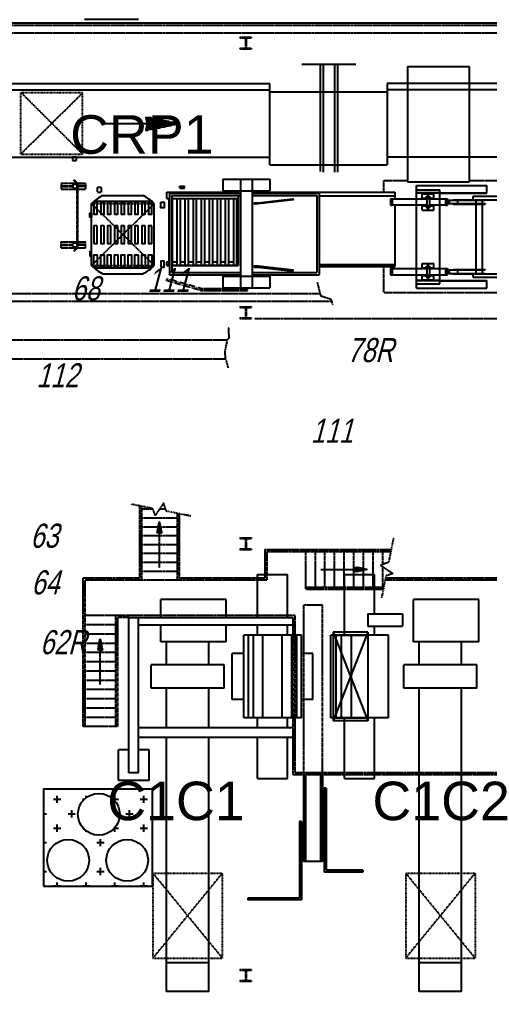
# Model space of a CAD drawing. Header units: millimetres. Extents: x -1732 to 458256, y -4349 to 130988.
# Drawn here: x 18611 to 30825, y 105510 to 130741 of the extents above; entities that cross this region are included whole.
import ezdxf

# ---------------------------------------------------------------- set-up
doc = ezdxf.new("R2010")
doc.units = ezdxf.units.MM
doc.header["$LTSCALE"] = 0.01
doc.header["$MEASUREMENT"] = 0
doc.linetypes.add('HIDDEN2', pattern=[4.7625, 3.175, -1.5875])
doc.linetypes.add('PHANTOM2', pattern=[31.75, 15.875, -3.175, 3.175, -3.175, 3.175, -3.175])
for name, color, linetype in [('Entreposage des rouleaux', 251, 'CONTINUOUS'), ('F-E-EQP', 251, 'CONTINUOUS'), ('F-E-EQP-PH2', 251, 'PHANTOM2'), ('F-N-EQP', 251, 'CONTINUOUS'), ('NODETEXT', 5, 'CONTINUOUS'), ('NODETEXTOLD', 5, 'CONTINUOUS'), ('S-E-ACI', 251, 'PHANTOM2'), ('S-E-BET', 251, 'PHANTOM2'), ('TEX', 5, 'CONTINUOUS')]:
    doc.layers.add(name, color=color, linetype=linetype)
doc.styles.add('R15', font='arial.ttf', dxfattribs={"height": 1.5})
doc.styles.add('TEXTXP', font='arial.ttf', dxfattribs={"width": 0.75, "oblique": 15})

msp = doc.modelspace()

# ---------------------------------------------------------------- hatches: boundary and pattern name
at = {"layer": 'Entreposage des rouleaux', "linetype": 'Continuous'}
h = msp.add_hatch(dxfattribs=at)
h.set_pattern_fill('CROSS', color=256, scale=1500)
h.set_pattern_definition([(0, (-78000, -38000), (375, 375), [187.5, -562.5]), (90, (-77906.25, -38093.75), (-375, 375), [187.5, -562.5])])
h.paths.add_polyline_path([(19237.07599, 108245.56201), (22064.27881, 108245.56201), (22064.27881, 110765.50573), (19237.07599, 110765.50573)])
h.paths.add_polyline_path([(21217.15991, 110111.071, -1), (20131.76193, 110111.071, -1)], flags=16)
h.paths.add_polyline_path([(20420.71617, 108915.38677, -1), (19335.31818, 108915.38677, -1)], flags=16)
h.paths.add_polyline_path([(21953.56774, 108915.38677, -1), (20868.16976, 108915.38677, -1)], flags=16)

# ---------------------------------------------------------------- linework, layer by layer
msp.add_lwpolyline([(19237.07599, 108245.56201), (22064.27881, 108245.56201), (22064.27881, 110765.50573), (19237.07599, 110765.50573)], close=True, dxfattribs=at)
for centre in [(20674.46092, 110111.071), (19878.01718, 108915.38677), (21410.86875, 108915.38677)]:
    msp.add_circle(centre, 542.69899, dxfattribs=at)
at = {"layer": 'F-E-EQP'}
for p, q in [((21704.06608, 130740.9405), (20304.11054, 130740.9405)), ((164656.04027, 130640.39308), (16792.87855, 130640.39308)), ((25951.67354, 129579.17701), (27351.5285, 129579.17701)), ((26426.63119, 129579.17701), (26426.63119, 126791.75663)), ((26502.6544, 129579.17701), (26502.6544, 126780.74725)), ((26800.55678, 129579.17701), (26800.55678, 126780.74725)), ((26876.57085, 129579.17701), (26876.57085, 126780.74725)), ((28690.88675, 129516.05598), (30290.83987, 129516.05598)), ((28690.88675, 129516.05598), (28690.88675, 126525.14338)), ((30290.83987, 129516.05598), (30290.83987, 126525.14338)), ((16791.20519, 129074.69968), (25116.22051, 129074.69968)), ((25116.22051, 126966.49968), (25116.22051, 129074.69968)), ((124281.47637, 129074.69968), (28164.22051, 129074.69968)), ((28164.22051, 129074.69968), (28164.22051, 126966.49968)), ((16791.20519, 128915.94968), (25116.22051, 128915.94968)), ((25116.22051, 128858.79968), (28164.22051, 128858.79968)), ((122881.49339, 128915.94968), (28164.22051, 128915.94968)), ((22781.9062, 128035.37003), (20800.09965, 128035.37003)), ((16791.20519, 127169.69968), (25116.22051, 127169.69968)), ((122881.49339, 127169.69968), (28164.22051, 127169.69968)), ((25116.22051, 126966.49968), (28164.22051, 126966.49968)), ((22776.24551, 126363.24968), (22776.24551, 126414.04968)), ((22776.24551, 126414.04968), (22903.24551, 126414.04968)), ((22903.24551, 126363.24968), (22903.24551, 126414.04968)), ((23897.02051, 126598.19968), (23897.02051, 126293.39968)), ((23897.02051, 126598.19968), (25116.22051, 126598.19968)), ((24354.22051, 126598.19968), (24354.22051, 123772.44968)), ((24659.02051, 126598.19968), (24659.02051, 123772.44968)), ((25116.22051, 126598.19968), (25116.22051, 126293.39968)), ((28690.88675, 126525.14338), (30290.83987, 126525.14338)), ((28923.75801, 123766.09968), (28923.75801, 126433.09968)), ((28923.75801, 126433.09968), (30752.55801, 126433.09968)), ((30752.55801, 126229.89968), (30752.55801, 126433.09968)), ((20776.21331, 126172.76027), (21823.52944, 126172.75936)), ((22442.87051, 126096.54968), (22442.87051, 126261.64968)), ((22442.87051, 126261.64968), (24297.07051, 126261.64968)), ((22512.72051, 126229.89968), (24354.22051, 126229.89968)), ((22512.72051, 126229.89968), (22512.72051, 124115.34968)), ((22569.87051, 126172.74968), (24354.22051, 126172.74968)), ((22569.87051, 126172.74968), (22569.87051, 124172.49968)), ((22776.24551, 126363.24968), (22903.24551, 126363.24968)), ((23897.02051, 126293.39968), (25116.22051, 126293.39968)), ((24297.07051, 126261.64968), (24297.07051, 126229.89968)), ((24297.07051, 126172.74968), (24297.07051, 124356.64968)), ((24659.02051, 126261.64968), (28367.42051, 126261.64968)), ((24659.02051, 126229.89968), (26398.92051, 126229.89968)), ((24659.02051, 126172.74968), (26341.77051, 126172.74968)), ((26341.77051, 126172.74968), (26341.77051, 124172.49968)), ((26398.92051, 126229.89968), (26398.92051, 124115.34968)), ((26398.92051, 126166.39968), (28367.42051, 126166.39968)), ((28367.42051, 126261.64968), (28367.42051, 126083.84968)), ((28923.75801, 126318.79968), (29533.35801, 126318.79968)), ((29533.35801, 126242.59968), (28923.75801, 126242.59968)), ((29533.35801, 126229.89968), (28923.75801, 126229.89968)), ((29076.15801, 126093.37468), (29076.15801, 126214.02468)), ((29076.15801, 126214.02468), (29380.95801, 126214.02468)), ((29222.20801, 126137.82468), (29222.20801, 126214.02468)), ((29234.90801, 126137.82468), (29234.90801, 126214.02468)), ((29380.95801, 126093.37468), (29380.95801, 126214.02468)), ((29533.35801, 123880.39968), (29533.35801, 126318.79968)), ((29533.35801, 126242.59968), (30752.55801, 126242.59968)), ((29533.35801, 126229.89968), (30752.55801, 126229.89968)), ((20487.07051, 124353.12964), (20487.07051, 125960.36971)), ((20551.09552, 126020.36046), (22048.64698, 126020.35917)), ((22112.67051, 124353.12964), (22112.67051, 125960.36971)), ((22442.87051, 126096.54968), (22512.72051, 126096.54968)), ((22492.08301, 126096.54968), (22492.08301, 124366.17468)), ((22569.87051, 126096.54968), (24297.07051, 126096.54968)), ((22577.80801, 126096.54968), (22577.80801, 124366.17468)), ((22701.63301, 126096.54968), (22701.63301, 124366.17468)), ((22787.35801, 126096.54968), (22787.35801, 124366.17468)), ((22911.18301, 126096.54968), (22911.18301, 124366.17468)), ((22996.90801, 126096.54968), (22996.90801, 124366.17468)), ((23120.73301, 126096.54968), (23120.73301, 124366.17468)), ((23206.45801, 126096.54968), (23206.45801, 124366.17468)), ((23330.28301, 126096.54968), (23330.28301, 124366.17468)), ((23416.00801, 126096.54968), (23416.00801, 124366.17468)), ((23539.83301, 126096.54968), (23539.83301, 124366.17468)), ((23625.55801, 126096.54968), (23625.55801, 124366.17468)), ((23749.38301, 126096.54968), (23749.38301, 124366.17468)), ((23835.10801, 126096.54968), (23835.10801, 124366.17468)), ((23958.93301, 126096.54968), (23958.93301, 124366.17468)), ((24044.65801, 126096.54968), (24044.65801, 124366.17468)), ((24168.48301, 126096.54968), (24168.48301, 124366.17468)), ((24254.20801, 126096.54968), (24254.20801, 124366.17468)), ((28250.65801, 126087.02468), (28295.10801, 126087.02468)), ((28250.65801, 126087.02468), (28250.65801, 125921.92468)), ((28250.65801, 125921.92468), (28295.10801, 125921.92468)), ((28295.10801, 126087.02468), (28295.10801, 125921.92468)), ((28295.10801, 126083.84968), (29196.80801, 126083.84968)), ((28295.10801, 125925.09968), (29196.80801, 125925.09968)), ((28367.42051, 125925.09968), (28367.42051, 124331.24968)), ((29076.15801, 126106.07468), (29380.95801, 126106.07468)), ((29076.15801, 126093.37468), (29380.95801, 126093.37468)), ((29076.15801, 125915.57468), (29380.95801, 125915.57468)), ((29076.15801, 125794.92468), (29076.15801, 125915.57468)), ((29076.15801, 125902.87468), (29380.95801, 125902.87468)), ((29177.75801, 126106.07468), (29177.75801, 126137.82468)), ((29177.75801, 126137.82468), (29279.35801, 126137.82468)), ((29177.75801, 125871.12468), (29177.75801, 125902.87468)), ((29196.80801, 126093.37468), (29260.30801, 126093.37468)), ((29196.80801, 126093.37468), (29196.80801, 125915.57468)), ((29196.80801, 125915.57468), (29260.30801, 125915.57468)), ((29260.30801, 126093.37468), (29260.30801, 125915.57468)), ((29260.30801, 126083.84968), (29679.40801, 126083.84968)), ((29260.30801, 125925.09968), (29679.40801, 125925.09968)), ((29279.35801, 126106.07468), (29279.35801, 126137.82468)), ((29279.35801, 125871.12468), (29279.35801, 125902.87468)), ((29380.95801, 125794.92468), (29380.95801, 125915.57468)), ((29679.40801, 126087.02468), (29730.20801, 126087.02468)), ((29679.40801, 126087.02468), (29679.40801, 125921.92468)), ((29679.40801, 125921.92468), (29730.20801, 125921.92468)), ((29730.20801, 126087.02468), (29730.20801, 125921.92468)), ((29730.20801, 126058.44968), (29761.95801, 126058.44968)), ((29730.20801, 125950.49968), (29761.95801, 125950.49968)), ((29761.95801, 126058.44968), (29761.95801, 125950.49968)), ((29761.95801, 126036.22468), (29787.35801, 126036.22468)), ((29761.95801, 125972.72468), (29787.35801, 125972.72468)), ((29787.35801, 126048.92468), (30003.25801, 126048.92468)), ((29787.35801, 125960.02468), (29787.35801, 126048.92468)), ((29787.35801, 125960.02468), (30003.25801, 125960.02468)), ((29812.75801, 126048.92468), (30708.10801, 126048.92468)), ((29812.75801, 125960.02468), (30708.10801, 125960.02468)), ((29882.60801, 126048.92468), (29882.60801, 126061.62468)), ((29882.60801, 126061.62468), (30708.10801, 126061.62468)), ((29882.60801, 125947.32468), (29882.60801, 125960.02468)), ((29882.60801, 125947.32468), (30708.10801, 125947.32468)), ((30003.25801, 125960.02468), (30003.25801, 126048.92468)), ((30396.95801, 126061.62468), (30396.95801, 126150.52468)), ((30396.95801, 126150.52468), (33025.85801, 126150.52468)), ((30396.95801, 126061.62468), (33025.85801, 126061.62468)), ((30466.80801, 126048.92468), (30466.80801, 125960.02468)), ((30466.80801, 125947.32468), (30466.80801, 124251.87468)), ((30631.90801, 126048.92468), (30631.90801, 125960.02468)), ((30631.90801, 125947.32468), (30631.90801, 124251.87468)), ((30708.10801, 126061.62468), (30708.10801, 126048.92468)), ((30708.10801, 125960.02468), (30708.10801, 125947.32468)), ((29076.15801, 125794.92468), (29380.95801, 125794.92468)), ((29177.75801, 125871.12468), (29279.35801, 125871.12468)), ((29222.20801, 125794.92468), (29222.20801, 125871.12468)), ((29234.90801, 125794.92468), (29234.90801, 125871.12468)), ((22442.87051, 124356.64968), (22442.87051, 124445.54968)), ((22442.87051, 124445.54968), (22492.08301, 124445.54968)), ((22577.80801, 124445.54968), (22701.63301, 124445.54968)), ((22787.35801, 124445.54968), (22911.18301, 124445.54968)), ((22996.90801, 124445.54968), (23120.73301, 124445.54968)), ((23206.45801, 124445.54968), (23330.28301, 124445.54968)), ((23416.00801, 124445.54968), (23539.83301, 124445.54968)), ((23625.55801, 124445.54968), (23749.38301, 124445.54968)), ((23835.10801, 124445.54968), (23958.93301, 124445.54968)), ((24044.65801, 124445.54968), (24168.48301, 124445.54968)), ((24254.20801, 124445.54968), (24297.07051, 124445.54968)), ((29076.15801, 124404.27468), (29380.95801, 124404.27468)), ((29076.15801, 124283.62468), (29076.15801, 124404.27468)), ((29222.20801, 124328.07468), (29222.20801, 124404.27468)), ((29234.90801, 124328.07468), (29234.90801, 124404.27468)), ((29380.95801, 124283.62468), (29380.95801, 124404.27468)), ((20551.09552, 124293.16122), (22048.64698, 124293.16251)), ((20776.21331, 124140.76142), (21823.52944, 124140.76232)), ((22442.87051, 124366.17468), (22512.72051, 124366.17468)), ((22442.87051, 124356.64968), (22512.72051, 124356.64968)), ((22569.87051, 124366.17468), (24297.07051, 124366.17468)), ((22569.87051, 124356.64968), (24297.07051, 124356.64968)), ((22569.87051, 124172.49968), (24354.22051, 124172.49968)), ((24659.02051, 124172.49968), (26341.77051, 124172.49968)), ((26398.92051, 124382.04968), (28367.42051, 124382.04968)), ((26398.92051, 124331.24968), (28367.42051, 124331.24968)), ((28250.65801, 124277.27468), (28250.65801, 124112.17468)), ((28250.65801, 124277.27468), (28295.10801, 124277.27468)), ((28295.10801, 124277.27468), (28295.10801, 124112.17468)), ((28295.10801, 124274.09968), (29196.80801, 124274.09968)), ((29076.15801, 124296.32468), (29380.95801, 124296.32468)), ((29076.15801, 124283.62468), (29380.95801, 124283.62468)), ((29177.75801, 124328.07468), (29279.35801, 124328.07468)), ((29177.75801, 124296.32468), (29177.75801, 124328.07468)), ((29196.80801, 124283.62468), (29196.80801, 124105.82468)), ((29196.80801, 124283.62468), (29260.30801, 124283.62468)), ((29260.30801, 124283.62468), (29260.30801, 124105.82468)), ((29260.30801, 124274.09968), (29679.40801, 124274.09968)), ((29279.35801, 124296.32468), (29279.35801, 124328.07468)), ((29679.40801, 124277.27468), (29679.40801, 124112.17468)), ((29679.40801, 124277.27468), (29730.20801, 124277.27468)), ((29730.20801, 124277.27468), (29730.20801, 124112.17468)), ((29730.20801, 124248.69968), (29761.95801, 124248.69968)), ((29730.20801, 124140.74968), (29761.95801, 124140.74968)), ((29761.95801, 124248.69968), (29761.95801, 124140.74968)), ((29761.95801, 124226.47468), (29787.35801, 124226.47468)), ((29761.95801, 124162.97468), (29787.35801, 124162.97468)), ((29787.35801, 124239.17468), (30003.25801, 124239.17468)), ((29787.35801, 124150.27468), (29787.35801, 124239.17468)), ((29787.35801, 124150.27468), (30003.25801, 124150.27468)), ((29812.75801, 124239.17468), (30708.10801, 124239.17468)), ((29812.75801, 124150.27468), (30708.10801, 124150.27468)), ((29882.60801, 124239.17468), (29882.60801, 124251.87468)), ((29882.60801, 124251.87468), (30708.10801, 124251.87468)), ((29882.60801, 124137.57468), (29882.60801, 124150.27468)), ((29882.60801, 124137.57468), (30708.10801, 124137.57468)), ((30003.25801, 124150.27468), (30003.25801, 124239.17468)), ((30396.95801, 124048.67468), (30396.95801, 124137.57468)), ((30396.95801, 124137.57468), (33025.85801, 124137.57468)), ((30466.80801, 124239.17468), (30466.80801, 124150.27468)), ((30631.90801, 124239.17468), (30631.90801, 124150.27468)), ((30708.10801, 124251.87468), (30708.10801, 124239.17468)), ((30708.10801, 124150.27468), (30708.10801, 124137.57468)), ((22512.72051, 124115.34968), (24354.22051, 124115.34968)), ((23897.02051, 124077.24968), (23897.02051, 123772.44968)), ((23897.02051, 124077.24968), (25116.22051, 124077.24968)), ((24659.02051, 124115.34968), (26398.92051, 124115.34968)), ((25116.22051, 124077.24968), (25116.22051, 123772.44968)), ((28250.65801, 124112.17468), (28295.10801, 124112.17468)), ((28295.10801, 124115.34968), (29196.80801, 124115.34968)), ((29533.35801, 123969.29968), (28923.75801, 123969.29968)), ((29533.35801, 123956.59968), (28923.75801, 123956.59968)), ((29076.15801, 123985.17468), (29076.15801, 124105.82468)), ((29076.15801, 124105.82468), (29380.95801, 124105.82468)), ((29076.15801, 124093.12468), (29380.95801, 124093.12468)), ((29076.15801, 123985.17468), (29380.95801, 123985.17468)), ((29177.75801, 124061.37468), (29177.75801, 124093.12468)), ((29177.75801, 124061.37468), (29279.35801, 124061.37468)), ((29196.80801, 124105.82468), (29260.30801, 124105.82468)), ((29222.20801, 123985.17468), (29222.20801, 124061.37468)), ((29234.90801, 123985.17468), (29234.90801, 124061.37468)), ((29260.30801, 124115.34968), (29679.40801, 124115.34968)), ((29279.35801, 124061.37468), (29279.35801, 124093.12468)), ((29380.95801, 123985.17468), (29380.95801, 124105.82468)), ((29533.35801, 123969.29968), (30752.55801, 123969.29968)), ((29533.35801, 123956.59968), (30752.55801, 123956.59968)), ((29679.40801, 124112.17468), (29730.20801, 124112.17468)), ((30396.95801, 124048.67468), (33025.85801, 124048.67468)), ((30752.55801, 123766.09968), (30752.55801, 123969.29968)), ((23897.02051, 123772.44968), (25116.22051, 123772.44968)), ((28923.75801, 123880.39968), (29533.35801, 123880.39968)), ((28923.75801, 123766.09968), (30752.55801, 123766.09968)), ((24800.48051, 116336.51617), (25575.44366, 116336.51617)), ((24800.48051, 115216.54016), (24800.48051, 116336.51617)), ((25575.44366, 115216.54016), (25575.44366, 116336.51617)), ((27060.41097, 116336.51617), (27835.40155, 116336.51617)), ((27060.41097, 114761.54447), (27060.41097, 116336.51617)), ((27835.40155, 115316.54869), (27835.40155, 116336.51617)), ((23981.30613, 115686.53322), (22281.3268, 115686.53322)), ((22281.3268, 115216.54016), (22281.3268, 115686.53322)), ((23981.30613, 115216.54016), (23981.30613, 115686.53322)), ((28847.84351, 114586.55574), (28847.84351, 115686.53322)), ((30547.82284, 115686.53322), (28847.84351, 115686.53322)), ((30547.82284, 114586.55574), (30547.82284, 115686.53322)), ((27665.26828, 115316.54869), (27665.26828, 114996.53613)), ((27665.26828, 115316.54869), (28565.27563, 115316.54869)), ((28565.27563, 115316.54869), (28565.27563, 114996.53613)), ((21456.35512, 111186.66109), (21456.35512, 115216.54016)), ((21456.35512, 115216.54016), (25715.34625, 115216.54016)), ((21706.34294, 111186.66109), (21706.34294, 115216.54016)), ((25715.34625, 115016.5432), (21718.22099, 115016.5432)), ((22281.3268, 114586.55574), (22281.3268, 115016.5432)), ((23981.30613, 114586.55574), (23981.30613, 115016.5432)), ((24800.48051, 114761.54447), (24800.48051, 115016.5432)), ((25575.44366, 114761.54447), (25575.44366, 115016.5432)), ((26765.30666, 114836.54356), (26765.30666, 112536.59896)), ((26765.30666, 114836.54356), (26765.30666, 112536.59896)), ((27665.26828, 114836.54356), (26765.30666, 112536.59896)), ((26765.30666, 114836.54356), (27665.26828, 112536.59896)), ((27665.26828, 114836.54356), (26765.30666, 114836.54356)), ((27665.26828, 114996.53613), (28565.27563, 114996.53613)), ((27665.26828, 114836.54356), (27665.26828, 112536.59896)), ((27835.40155, 114761.54447), (27835.40155, 114996.53613)), ((23981.30613, 114586.55574), (22281.3268, 114586.55574)), ((22431.32498, 113986.59047), (22431.32498, 114586.55574)), ((23531.30246, 113986.59047), (23531.30246, 114586.55574)), ((25771.39958, 114761.54447), (24437.96663, 114761.54447)), ((24437.96663, 112611.59805), (24437.96663, 114761.54447)), ((24561.77639, 112611.59805), (24561.77639, 114761.54447)), ((24687.95445, 112611.59805), (24687.95445, 114761.54447)), ((24937.94227, 112611.59805), (24937.94227, 114761.54447)), ((25437.92704, 112611.59805), (25437.92704, 114761.54447)), ((25687.94229, 112611.59805), (25687.94229, 114761.54447)), ((25937.93011, 114761.54447), (25771.39958, 114761.54447)), ((25814.12035, 112611.59805), (25814.12035, 114761.54447)), ((25937.93011, 112611.59805), (25937.93011, 114761.54447)), ((26697.88795, 112611.59805), (26697.88795, 114761.54447)), ((28197.86056, 114761.54447), (26697.88795, 114761.54447)), ((26799.77039, 114761.54447), (27651.20481, 114761.54447)), ((26836.25495, 112611.59805), (26836.25495, 114761.54447)), ((26982.22977, 112611.59805), (26982.22977, 114761.54447)), ((27237.64912, 112611.59805), (27237.64912, 114761.54447)), ((28197.86056, 112611.59805), (28197.86056, 114761.54447)), ((30547.82284, 114586.55574), (28847.84351, 114586.55574)), ((28997.84169, 113986.59047), (28997.84169, 114586.55574)), ((30097.81917, 113986.59047), (30097.81917, 114586.55574)), ((24137.96114, 113338.6192), (24137.96114, 114286.55939)), ((24435.89095, 114286.55939), (24137.96114, 114286.55939)), ((26237.89903, 114286.55939), (25933.99819, 114286.55939)), ((26237.89903, 113086.58313), (26237.89903, 114286.55939)), ((22031.32984, 113386.58862), (22031.32984, 113986.59047)), ((23931.28845, 113986.59047), (22031.32984, 113986.59047)), ((23931.28845, 113386.58862), (23931.28845, 113986.59047)), ((28597.8557, 113386.58862), (28597.8557, 113986.59047)), ((30497.81431, 113986.59047), (28597.8557, 113986.59047)), ((30497.81431, 113386.58862), (30497.81431, 113986.59047)), ((23931.28845, 113386.58862), (22031.32984, 113386.58862)), ((22431.32498, 112356.62675), (22431.32498, 113386.58862)), ((23531.30246, 112356.62675), (23531.30246, 113386.58862)), ((24137.96114, 113086.58313), (24137.96114, 113371.46445)), ((30497.81431, 113386.58862), (28597.8557, 113386.58862)), ((28997.85083, 105510.12076), (28997.85083, 113386.58862)), ((30097.82831, 105510.12076), (30097.82831, 113386.58862)), ((24435.89095, 113086.58313), (24137.96114, 113086.58313)), ((26237.89903, 113086.58313), (25933.99819, 113086.58313)), ((25758.37852, 112611.59805), (24437.96663, 112611.59805)), ((24800.48051, 112356.62675), (24800.48051, 112611.59805)), ((25575.44366, 112356.62675), (25575.44366, 112611.59805)), ((25937.93011, 112611.59805), (25758.37852, 112611.59805)), ((28197.86056, 112611.59805), (26697.88795, 112611.59805)), ((27665.26828, 112536.59896), (26765.30666, 112536.59896)), ((26799.77039, 112611.59805), (27675.53699, 112611.59805)), ((27060.41097, 111036.65377), (27060.41097, 112611.59805)), ((27835.40155, 111036.65377), (27835.40155, 112611.59805)), ((25715.34625, 112356.62675), (21718.22099, 112356.62675)), ((25715.34625, 112106.6115), (21718.22099, 112106.6115)), ((22431.32498, 105510.12076), (22431.32498, 112106.6115)), ((23531.30246, 105510.12076), (23531.30246, 112106.6115)), ((24800.48051, 111036.65377), (24800.48051, 112106.6115)), ((25575.44366, 111036.65377), (25575.44366, 112101.17997)), ((21461.15572, 111786.62637), (21181.37675, 111786.62637)), ((21181.37675, 110986.64524), (21181.37675, 111786.62637)), ((21981.34874, 111786.62637), (21718.22099, 111786.62637)), ((21981.34874, 110986.64524), (21981.34874, 111786.62637)), ((21706.34294, 111186.66109), (21456.35512, 111186.66109)), ((24800.48051, 111036.65377), (25575.44366, 111036.65377)), ((25991.21653, 111136.66109), (25991.21653, 108886.66109)), ((26041.21653, 111136.66109), (26041.21653, 108886.66109)), ((26431.21653, 111136.66109), (26431.21653, 108886.66109)), ((26481.21653, 111136.66109), (26481.21653, 108886.66109)), ((27060.41097, 111036.65377), (27835.40155, 111036.65377)), ((21981.34874, 110986.64524), (21181.37675, 110986.64524)), ((26581.21653, 110786.66109), (26531.21653, 110786.66109)), ((26531.21653, 110786.66109), (26531.21653, 108606.66109)), ((26581.21653, 110786.66109), (26581.21653, 108656.66109)), ((25891.21653, 109926.66109), (25891.21653, 107936.66109)), ((25941.21653, 109926.66109), (25891.21653, 109926.66109)), ((25941.21653, 109926.66109), (25941.21653, 107886.66109)), ((26481.21653, 108886.66109), (25991.21653, 108886.66109)), ((27531.21653, 108606.66109), (26531.21653, 108606.66109)), ((27531.21653, 108656.66109), (26581.21653, 108656.66109)), ((27531.21653, 108656.66109), (27531.21653, 108606.66109)), ((24541.21653, 107936.66109), (24541.21653, 107886.66109)), ((25891.21653, 107936.66109), (24541.21653, 107936.66109)), ((25941.21653, 107886.66109), (24541.21653, 107886.66109)), ((23531.30246, 106256.72836), (22431.32498, 106256.72836)), ((30097.82831, 106256.72836), (28997.85083, 106256.72836)), ((23531.30246, 105510.12076), (22431.32498, 105510.12076)), ((30097.82831, 105510.12076), (28997.85083, 105510.12076))]:
    msp.add_line(p, q, dxfattribs=at)
for points in [[(21890.06445, 128200.31865), (21959.81488, 128197.97778), (22031.56785, 128184.29836), (21894.28898, 128183.12793), (21897.58996, 128168.51582), (22095.08207, 128171.56991), (22187.5462, 128153.2179), (21901.12869, 128154.83639), (21906.08474, 128135.75286), (22248.56411, 128138.78867), (22337.42551, 128122.82325), (21908.78222, 128123.96625), (21912.67756, 128110.28682), (22411.55591, 128108.42145), (22491.3556, 128092.91322), (21917.24042, 128091.14843), (21921.47409, 128073.1439), (22553.26963, 128080.58711), (22636.01368, 128063.6067), (21923.60464, 128062.55514), (21927.82917, 128047.73272), (22695.01991, 128052.38702), (22782.07994, 128035.04085), (21931.49591, 128034.20874), (21927.49999, 128017.70382), (22727.87431, 128024.66241), (22635.6845, 128005.34114), (21924.6562, 128005.19483), (21919.48984, 127986.59594), (22551.62371, 127988.27843), (22469.27284, 127971.5632), (21915.95111, 127971.26145), (21912.65013, 127957.6186), (22397.36443, 127956.95109), (22325.32799, 127942.34812), (21908.78222, 127942.94248), (21905.78299, 127929.80255), (22263.9809, 127930.07687), (22180.82536, 127913.30678), (21902.41799, 127914.35834), (21898.19347, 127900.58747), (22117.16483, 127900.13027), (22028.09313, 127882.46406), (21894.47186, 127882.67438), (21890.93313, 127869.02238), (21959.60457, 127868.84865)], [(20631.53301, 126001.31368), (20545.80787, 126001.31361), (20545.80801, 125683.81399), (20631.53301, 125683.81392), (20631.53287, 126001.31368)], [(20809.33301, 126001.31384), (20723.60787, 126001.31376), (20723.60801, 125683.81414), (20809.33301, 125683.81407), (20809.33287, 126001.31384)], [(20987.13301, 126001.31399), (20901.40787, 126001.31392), (20901.40801, 125683.8143), (20987.13301, 125683.81422), (20987.13287, 126001.31399)], [(21164.93301, 126001.31414), (21079.20787, 126001.31407), (21079.20801, 125683.81445), (21164.93301, 125683.81437), (21164.93287, 126001.31414)], [(21342.73301, 126001.31414), (21257.00787, 126001.31407), (21257.00801, 125683.81445), (21342.73301, 125683.81437), (21342.73287, 126001.31414)], [(21520.53354, 126001.31384), (21434.8084, 126001.31376), (21434.80854, 125683.81414), (21520.53354, 125683.81407), (21520.5334, 126001.31384)], [(21698.33354, 126001.31399), (21612.6084, 126001.31392), (21612.60854, 125683.8143), (21698.33354, 125683.81422), (21698.3334, 126001.31399)], [(21876.13354, 126001.31414), (21790.4084, 126001.31407), (21790.40854, 125683.81445), (21876.13354, 125683.81437), (21876.1334, 126001.31414)], [(22053.93354, 126001.3143), (21968.2084, 126001.31422), (21968.20854, 125683.8146), (22053.93354, 125683.81453), (22053.9334, 126001.3143)], [(20631.53301, 125385.35985), (20545.80787, 125385.35978), (20545.80801, 124928.16007), (20631.53301, 124928.16), (20631.53287, 125385.35985)], [(20809.33301, 125385.36), (20723.60787, 125385.35993), (20723.60801, 124928.16022), (20809.33301, 124928.16015), (20809.33287, 125385.36)], [(20987.13301, 125385.36016), (20901.40787, 125385.36008), (20901.40801, 124928.16038), (20987.13301, 124928.1603), (20987.13287, 125385.36016)], [(21164.93301, 125385.36031), (21079.20787, 125385.36024), (21079.20801, 124928.16053), (21164.93301, 124928.16046), (21164.93287, 125385.36031)], [(21342.73301, 125385.36031), (21257.00787, 125385.36024), (21257.00801, 124928.16053), (21342.73301, 124928.16046), (21342.73287, 125385.36031)], [(21520.53354, 125385.36), (21434.8084, 125385.35993), (21434.80854, 124928.16022), (21520.53354, 124928.16015), (21520.5334, 125385.36)], [(21698.33354, 125385.36016), (21612.6084, 125385.36008), (21612.60854, 124928.16038), (21698.33354, 124928.1603), (21698.3334, 125385.36016)], [(21876.13354, 125385.36031), (21790.4084, 125385.36024), (21790.40854, 124928.16053), (21876.13354, 124928.16046), (21876.1334, 125385.36031)], [(22053.93354, 125385.36046), (21968.2084, 125385.36039), (21968.20854, 124928.16068), (22053.93354, 124928.16061), (22053.9334, 125385.36046)], [(20631.53301, 124312.21023), (20545.80787, 124312.2103), (20545.80801, 124629.70992), (20631.53301, 124629.71), (20631.53287, 124312.21023)], [(20809.33301, 124312.21038), (20723.60787, 124312.21046), (20723.60801, 124629.71008), (20809.33301, 124629.71015), (20809.33287, 124312.21038)], [(20987.13301, 124312.21053), (20901.40787, 124312.21061), (20901.40801, 124629.71023), (20987.13301, 124629.7103), (20987.13287, 124312.21053)], [(21164.93301, 124312.21069), (21079.20787, 124312.21076), (21079.20801, 124629.71038), (21164.93301, 124629.71046), (21164.93287, 124312.21069)], [(21342.73301, 124312.21069), (21257.00787, 124312.21076), (21257.00801, 124629.71038), (21342.73301, 124629.71046), (21342.73287, 124312.21069)], [(21520.53354, 124312.21038), (21434.8084, 124312.21046), (21434.80854, 124629.71008), (21520.53354, 124629.71015), (21520.5334, 124312.21038)], [(21698.33354, 124312.21053), (21612.6084, 124312.21061), (21612.60854, 124629.71023), (21698.33354, 124629.7103), (21698.3334, 124312.21053)], [(21876.13354, 124312.21069), (21790.4084, 124312.21076), (21790.40854, 124629.71038), (21876.13354, 124629.71046), (21876.1334, 124312.21069)], [(22053.93354, 124312.21084), (21968.2084, 124312.21091), (21968.20854, 124629.71053), (22053.93354, 124629.71061), (22053.9334, 124312.21084)]]:
    msp.add_lwpolyline(points, dxfattribs=at)
for points in [[(22282.53301, 126001.31041), (22368.25801, 126001.31049), (22368.25801, 125848.91049), (22282.53301, 125848.91041)], [(24709.82051, 125982.24968), (24810.01372, 125982.24968), (25717.42283, 126083.07291), (25720.22779, 126057.82827), (24811.42051, 125956.84968), (24709.82051, 125956.84968)], [(20487.07051, 125709.22205), (20487.07051, 125607.62205), (20436.27051, 125607.62205), (20436.27051, 125709.22205)], [(20487.07051, 124604.29968), (20487.07051, 124705.89968), (20436.27051, 124705.89968), (20436.27051, 124604.29968)], [(22282.53301, 124312.21508), (22368.25801, 124312.21501), (22368.25801, 124464.61501), (22282.53301, 124464.61508)], [(24709.82051, 124307.93786), (24810.01372, 124307.93786), (25717.42283, 124207.11462), (25720.22779, 124232.35927), (24811.42051, 124333.33786), (24709.82051, 124333.33786)]]:
    msp.add_lwpolyline(points, close=True, dxfattribs=at)
for start, end in [(117.264886056, 135.325390436), (117.264886055, 135.325390436), (44.674609564, 62.73501538), (44.674609564, 62.73501538), (224.674609564, 242.732671058), (224.674609564, 242.732671058), (297.267427507, 315.325390436), (297.267427507, 315.325390436)]:
    msp.add_arc((21299.87051, 125156.74968), 1143, start, end, dxfattribs=at)
at = {"layer": 'F-E-EQP-PH2'}
for p, q in [((20118.77051, 127169.69968), (19991.77051, 127169.69968)), ((19991.77051, 127169.69968), (19991.77051, 127074.44968)), ((20118.77051, 127169.69968), (19991.77051, 127169.69968)), ((19991.77051, 127169.69968), (19991.77051, 127074.44968)), ((20093.37051, 127074.44968), (20093.37051, 127169.69968)), ((20093.37051, 127074.44968), (20093.37051, 127169.69968)), ((20093.37051, 127074.44968), (19991.77051, 127074.44968)), ((20093.37051, 127074.44968), (19991.77051, 127074.44968)), ((19693.32051, 126490.24968), (19693.32051, 126337.84968)), ((19693.32051, 126490.24968), (20099.72051, 126490.24968)), ((19693.32051, 126423.57468), (19998.12051, 126423.57468)), ((19998.12051, 126464.84968), (19998.12051, 126363.24968)), ((19998.12051, 126464.84968), (20099.72051, 126464.84968)), ((20027.87846, 126562.09173), (20042.62299, 126574.28796)), ((20099.72051, 126490.24968), (20027.87846, 126562.09173)), ((20118.77051, 126498.14045), (20042.62299, 126574.28796)), ((20099.72051, 126490.24968), (20099.72051, 124813.84968)), ((20118.77051, 126498.14045), (20118.77051, 124805.95891)), ((20118.77051, 126490.24968), (20328.32051, 126490.24968)), ((20328.32051, 126423.57468), (20118.77051, 126423.57468)), ((20328.32051, 126490.24968), (20328.32051, 126337.84968)), ((19693.32051, 126404.52468), (19998.12051, 126404.52468)), ((19693.32051, 126337.84968), (20099.72051, 126337.84968)), ((19998.12051, 126363.24968), (20099.72051, 126363.24968)), ((20328.32051, 126404.52468), (20118.77051, 126404.52468)), ((20118.77051, 126337.84968), (20328.32051, 126337.84968)), ((20639.47051, 126261.64968), (20639.47051, 126385.47468)), ((20639.47051, 126385.47468), (20741.07051, 126385.47468)), ((20639.47051, 126261.64968), (20741.07051, 126261.64968)), ((20741.07051, 126261.64968), (20741.07051, 126385.47468)), ((19693.32051, 124966.24968), (20099.72051, 124966.24968)), ((19693.32051, 124813.84968), (19693.32051, 124966.24968)), ((19693.32051, 124899.57468), (19998.12051, 124899.57468)), ((19998.12051, 124940.84968), (20099.72051, 124940.84968)), ((19998.12051, 124839.24968), (19998.12051, 124940.84968)), ((20118.77051, 124966.24968), (20328.32051, 124966.24968)), ((20328.32051, 124899.57468), (20118.77051, 124899.57468)), ((20328.32051, 124813.84968), (20328.32051, 124966.24968)), ((19693.32051, 124880.52468), (19998.12051, 124880.52468)), ((19693.32051, 124813.84968), (20099.72051, 124813.84968)), ((19998.12051, 124839.24968), (20099.72051, 124839.24968)), ((20099.72051, 124813.84968), (20027.87846, 124742.00763)), ((20027.87846, 124742.00763), (20042.62299, 124729.81139)), ((20118.77051, 124805.95891), (20042.62299, 124729.81139)), ((20328.32051, 124880.52468), (20118.77051, 124880.52468)), ((20118.77051, 124813.84968), (20328.32051, 124813.84968)), ((22436.52051, 123960.8881), (22450.56909, 124009.70692)), ((23305.12192, 123710.93086), (22436.52051, 123960.8881)), ((23319.17051, 123759.74968), (22450.56909, 124009.70692)), ((23319.17051, 123759.74968), (23305.12192, 123710.93086)), ((23319.17051, 123708.94968), (23319.17051, 123759.74968)), ((23319.17051, 123759.74968), (24538.37051, 123759.74968)), ((23319.17051, 123708.94968), (24538.37051, 123708.94968)), ((24538.37051, 123708.94968), (24538.37051, 123759.74968)), ((16791.20519, 122429.36454), (24004.99823, 122429.36454)), ((16791.20519, 121929.38891), (23969.69325, 121929.38891)), ((21731.78059, 118115.42002), (21731.78059, 116236.518)), ((21781.78059, 118105.40742), (21781.78059, 116186.518)), ((22087.10064, 118026.518), (21781.78059, 118026.518)), ((22410.55553, 118026.518), (22246.78059, 118026.518)), ((22711.78059, 117920.75677), (22711.78059, 116186.518)), ((22761.78059, 117910.80986), (22761.78059, 116236.518)), ((22711.78059, 117796.518), (21781.78059, 117796.518)), ((22246.78059, 116507.18711), (22246.78059, 117705.84889)), ((22711.78059, 117566.518), (21781.78059, 117566.518)), ((22711.78059, 117336.518), (21781.78059, 117336.518)), ((22711.78059, 117106.518), (21781.78059, 117106.518)), ((22711.78059, 116876.518), (21781.78059, 116876.518)), ((24990.93114, 116982.56721), (24990.93114, 116236.518)), ((24990.93114, 116982.56721), (28268.6124, 116982.56721)), ((25040.93114, 116932.56721), (25040.93114, 116186.518)), ((25040.93114, 116932.56721), (28258.66548, 116932.56721)), ((26040.91898, 116931.21389), (26040.91898, 115952.56721)), ((26290.91898, 116931.21389), (26290.91898, 116002.56721)), ((26540.91898, 116931.21389), (26540.91898, 116002.56721)), ((26790.91898, 116931.21389), (26790.91898, 116002.56721)), ((27040.91898, 116931.21389), (27040.91898, 116002.56721)), ((27290.91898, 116931.21389), (27290.91898, 116002.56721)), ((27540.91898, 116931.21389), (27540.91898, 116002.56721)), ((27790.91898, 116931.21389), (27790.91898, 116002.56721)), ((28040.91898, 116931.21389), (28040.91898, 116593.13579)), ((22711.78059, 116646.518), (21781.78059, 116646.518)), ((22711.78059, 116416.518), (21781.78059, 116416.518)), ((26441.37161, 116467.56721), (27640.46635, 116467.56721)), ((28040.91898, 116543.3227), (28040.91898, 116002.56721)), ((20256.78059, 116236.518), (20256.78059, 112386.62821)), ((21731.78059, 116236.518), (20256.78059, 116236.518)), ((20306.78059, 116186.518), (20306.78059, 112386.62821)), ((25040.93114, 116186.518), (20306.78059, 116186.518)), ((24990.93114, 116236.518), (22761.78059, 116236.518)), ((50982.25797, 116186.48142), (28110.84402, 116186.48142)), ((33585.11109, 116236.48142), (28120.85662, 116236.48142)), ((26040.91898, 116002.56721), (28074.01483, 116002.56721)), ((26040.91898, 115952.56721), (28064.00223, 115952.56721)), ((26481.21653, 115535.57115), (25991.21653, 115535.57115)), ((25991.21653, 115535.57115), (25991.21653, 111136.66109)), ((26481.21653, 111136.66109), (26481.21653, 115535.57115)), ((25765.34625, 115266.54016), (20306.78059, 115266.54016)), ((21106.76171, 115266.54016), (21106.76171, 112386.62821)), ((21156.76171, 115216.54016), (21156.76171, 112386.62821)), ((21456.35512, 115216.54016), (21156.76171, 115216.54016)), ((25715.34625, 115216.54016), (25715.34625, 111136.66109)), ((25765.34625, 115266.54016), (25765.34625, 111186.66109)), ((21106.76171, 115026.53759), (20306.78059, 115026.53759)), ((21106.76171, 114786.5716), (20306.78059, 114786.5716)), ((20706.77115, 113467.01652), (20706.77115, 114666.11127)), ((21106.76171, 114546.56903), (20306.78059, 114546.56903)), ((21106.76171, 114306.56646), (20306.78059, 114306.56646)), ((21106.76171, 114066.56389), (20306.78059, 114066.56389)), ((21106.76171, 113826.57047), (20306.78059, 113826.57047)), ((21106.76171, 113586.59533), (20306.78059, 113586.59533)), ((21106.76171, 113346.60191), (20306.78059, 113346.60191)), ((21106.76171, 113106.59934), (20306.78059, 113106.59934)), ((21106.76171, 112866.59677), (20306.78059, 112866.59677)), ((21106.76171, 112626.59421), (20306.78059, 112626.59421)), ((21156.76171, 112386.62821), (20256.78059, 112386.62821)), ((63656.43572, 111136.66109), (25715.34625, 111136.66109)), ((63706.43572, 111186.66109), (25774.88344, 111186.66109))]:
    msp.add_line(p, q, dxfattribs=at)
for points in [[(24038.45613, 122733.59457), (24053.00423, 122461.13994), (24009.41479, 122428.441), (23947.64707, 122130.53862), (23954.89826, 121963.44117), (23973.08567, 121923.48189), (24031.19579, 121698.23773)], [(23061.08612, 117851.26654), (22427.33223, 117977.34444), (22355.64905, 118187.4524), (22137.91212, 117865.5836), (22081.11874, 118045.46437), (21511.12571, 118159.6066)], [(22246.78059, 117707.18711), (22308.07282, 117405.86487), (22247.10977, 117420.92504), (22187.38116, 117405.59055), (22246.14965, 117704.66336)], [(22191.78857, 117408.98298), (22192.56581, 117432.23617), (22197.12867, 117456.14773), (22197.48528, 117410.39115), (22202.37732, 117411.47015), (22201.38977, 117477.32523), (22207.50711, 117508.16795), (22206.94018, 117412.67715), (22213.29526, 117414.32307), (22212.30771, 117528.47677), (22217.62037, 117558.11247), (22217.22718, 117415.21919), (22221.79003, 117416.51763), (22222.42097, 117582.80127), (22227.57819, 117609.38288), (22228.18169, 117418.04468), (22234.18015, 117419.42543), (22231.69299, 117630.02089), (22237.32569, 117657.62663), (22237.69145, 117420.1478), (22242.66579, 117421.55598), (22241.11131, 117677.30451), (22246.87203, 117706.30928), (22247.1372, 117422.78127), (22252.66018, 117421.46454), (22250.34675, 117688.22245), (22256.76583, 117657.50775), (22256.82984, 117420.50442), (22263.01119, 117418.79449), (22262.47169, 117629.51797), (22268.0221, 117602.03111), (22268.14097, 117417.59663), (22272.70383, 117416.51763), (22272.91414, 117578.06468), (22277.7696, 117554.06168), (22277.58672, 117415.21919), (22281.93927, 117414.23163), (22281.84783, 117533.63399), (22287.46224, 117505.90938), (22287.09648, 117413.12521), (22291.68677, 117411.68046), (22291.86965, 117484.67701), (22297.74924, 117455.00473), (22297.6578, 117410.42773), (22302.22066, 117409.28473), (22302.24809, 117432.14473)], [(28328.15572, 117281.87274), (28202.07782, 116648.11884), (27991.96986, 116576.43567), (28313.83866, 116358.69874), (28133.95789, 116301.90536), (28019.81566, 115731.91233)], [(27641.37161, 116467.56721), (27340.04937, 116406.27497), (27355.10954, 116467.23802), (27339.77505, 116526.96663), (27638.84786, 116468.19814)], [(27343.16748, 116522.55922), (27366.42067, 116521.78198), (27390.33223, 116517.21913), (27344.57565, 116516.86251), (27345.65465, 116511.97047), (27411.50973, 116512.95802), (27442.35245, 116506.84069), (27346.86165, 116507.40761), (27348.50757, 116501.05253), (27462.66127, 116502.04009), (27492.29697, 116496.72742), (27349.40369, 116497.12061), (27350.70213, 116492.55776), (27516.98577, 116491.92682), (27543.56738, 116486.76961), (27352.22918, 116486.1661), (27353.60993, 116480.16764), (27564.20539, 116482.65481), (27591.81113, 116477.0221), (27354.3323, 116476.65634), (27355.74048, 116471.68201), (27611.48901, 116473.23649), (27640.49378, 116467.47577), (27356.96577, 116467.21059), (27355.64904, 116461.68761), (27622.40695, 116464.00105), (27591.69225, 116457.58196), (27354.68892, 116457.51795), (27352.97899, 116451.33661), (27563.70247, 116451.8761), (27536.21561, 116446.32569), (27351.78113, 116446.20682), (27350.70213, 116441.64397), (27512.24918, 116441.43365), (27488.24618, 116436.57819), (27349.40369, 116436.76107), (27348.41613, 116432.40853), (27467.81849, 116432.49997), (27440.09388, 116426.88555), (27347.30971, 116427.25131), (27345.86496, 116422.66102), (27418.86151, 116422.47814), (27389.18923, 116416.59855), (27344.61223, 116416.68999), (27343.46923, 116412.12713), (27366.32923, 116412.0997)], [(20706.77115, 114667.01652), (20768.06338, 114365.69429), (20707.10033, 114380.75446), (20647.37173, 114365.41997), (20706.14021, 114664.49278)], [(20651.77913, 114368.81239), (20652.55637, 114392.06559), (20657.11923, 114415.97715), (20657.47585, 114370.22057), (20662.36789, 114371.29956), (20661.38033, 114437.15465), (20667.49767, 114467.99736), (20666.93074, 114372.50657), (20673.28582, 114374.15249), (20672.29827, 114488.30619), (20677.61093, 114517.94189), (20677.21774, 114375.0486), (20681.7806, 114376.34705), (20682.41153, 114542.63069), (20687.56875, 114569.2123), (20688.17225, 114377.8741), (20694.17072, 114379.25484), (20691.68355, 114589.85031), (20697.31625, 114617.45604), (20697.68201, 114379.97722), (20702.65635, 114381.38539), (20701.10187, 114637.13393), (20706.86259, 114666.1387), (20707.12777, 114382.61069), (20712.65074, 114381.29395), (20710.33731, 114648.05187), (20716.7564, 114617.33717), (20716.82041, 114380.33383), (20723.00175, 114378.62391), (20722.46225, 114589.34739), (20728.01266, 114561.86052), (20728.13153, 114377.42604), (20732.69439, 114376.34705), (20732.9047, 114537.8941), (20737.76017, 114513.8911), (20737.57729, 114375.0486), (20741.92983, 114374.06105), (20741.83839, 114493.4634), (20747.45281, 114465.73879), (20747.08705, 114372.95463), (20751.67733, 114371.50987), (20751.86021, 114444.50643), (20757.73981, 114414.83415), (20757.64837, 114370.25715), (20762.21122, 114369.11415), (20762.23865, 114391.97415)]]:
    msp.add_lwpolyline(points, dxfattribs=at)
at = {"layer": 'F-N-EQP', "color": 9, "linetype": 'HIDDEN2'}
for p, q in [((18648.03668, 128847.61784), (20247.87092, 128847.61784)), ((18648.03668, 128847.61784), (20247.87092, 127247.7836)), ((18648.03668, 127247.7836), (18648.03668, 128847.61784)), ((18648.03668, 127247.7836), (20242.53083, 128822.95647)), ((20247.87092, 127247.7836), (20247.87092, 128847.61784)), ((18648.03668, 127247.7836), (20247.87092, 127247.7836)), ((20487.07051, 124356.64968), (20487.07051, 125956.84968)), ((22112.67051, 125956.84968), (20487.07051, 125956.84968)), ((22112.67051, 124356.64968), (20487.07051, 125956.84968)), ((20487.07051, 124356.64968), (22112.67051, 125956.84968)), ((22112.67051, 124356.64968), (22112.67051, 125956.84968)), ((20487.07051, 124356.64968), (22112.67051, 124356.64968)), ((22081.40239, 108579.50553), (22081.40239, 106379.7243)), ((22081.40239, 106379.7243), (23881.22505, 108579.50553)), ((22081.40239, 108579.50553), (23881.22505, 106379.7243)), ((22081.40239, 108579.50553), (23881.22505, 108579.50553)), ((23881.22505, 108579.50553), (23881.22505, 106379.7243)), ((28647.92824, 106379.7243), (30447.75091, 108579.50553)), ((28647.92824, 108579.50553), (30447.75091, 106379.7243)), ((28647.92824, 108579.50553), (30447.75091, 108579.50553)), ((28647.92824, 108579.50553), (28647.92824, 106379.7243)), ((30447.75091, 108579.50553), (30447.75091, 106379.7243)), ((22081.40239, 106379.7243), (23881.22505, 106379.7243)), ((28647.92824, 106379.7243), (30447.75091, 106379.7243))]:
    msp.add_line(p, q, dxfattribs=at)
at = {"layer": 'S-E-ACI'}
for p, q in [((24341.00366, 130282.25917), (24641.00001, 130282.25917)), ((24341.00366, 130282.25917), (24341.00366, 130267.25387)), ((24341.00366, 130267.25387), (24483.53119, 130267.25387)), ((24483.53119, 130267.25387), (24483.53119, 129997.25898)), ((24498.53649, 130267.25387), (24641.00001, 130267.25387)), ((24498.53649, 130267.25387), (24498.53649, 129997.25898)), ((24641.00001, 130282.25917), (24641.00001, 130267.25387)), ((24341.00366, 129997.25898), (24341.00366, 129982.25368)), ((24341.00366, 129997.25898), (24483.53119, 129997.25898)), ((24341.00366, 129982.25368), (24641.00001, 129982.25368)), ((24498.53649, 129997.25898), (24641.00001, 129997.25898)), ((24641.00001, 129997.25898), (24641.00001, 129982.25368)), ((24341.00366, 123282.41745), (24641.00001, 123282.41745)), ((24341.00366, 123282.41745), (24341.00366, 123267.42129)), ((24341.00366, 123267.42129), (24483.53119, 123267.42129)), ((24483.53119, 123267.42129), (24483.53119, 122997.41725)), ((24498.53649, 123267.42129), (24641.00001, 123267.42129)), ((24498.53649, 123267.42129), (24498.53649, 122997.41725)), ((24641.00001, 123282.41745), (24641.00001, 123267.42129)), ((24341.00366, 122997.41725), (24341.00366, 122982.42109)), ((24341.00366, 122997.41725), (24483.53119, 122997.41725)), ((24341.00366, 122982.42109), (24641.00001, 122982.42109)), ((24498.53649, 122997.41725), (24641.00001, 122997.41725)), ((24641.00001, 122997.41725), (24641.00001, 122982.42109)), ((31290.89171, 122967.32435), (24714.38061, 122967.32435)), ((24341.00366, 117282.56356), (24641.00001, 117282.56356)), ((24341.00366, 117282.56356), (24341.00366, 117267.5674)), ((24341.00366, 117267.5674), (24483.53119, 117267.5674)), ((24483.53119, 117267.5674), (24483.53119, 116997.56337)), ((24498.53649, 117267.5674), (24641.00001, 117267.5674)), ((24498.53649, 117267.5674), (24498.53649, 116997.56337)), ((24641.00001, 117282.56356), (24641.00001, 117267.5674)), ((24341.00366, 116997.56337), (24341.00366, 116982.56721)), ((24341.00366, 116997.56337), (24483.53119, 116997.56337)), ((24341.00366, 116982.56721), (24641.00001, 116982.56721)), ((24498.53649, 116997.56337), (24641.00001, 116997.56337)), ((24641.00001, 116997.56337), (24641.00001, 116982.56721)), ((24341.00366, 106082.81862), (24641.00001, 106082.81862)), ((24341.00366, 106082.81862), (24341.00366, 106067.81332)), ((24341.00366, 106067.81332), (24483.53119, 106067.81332)), ((24483.53119, 106067.81332), (24483.53119, 105797.81843)), ((24498.53649, 106067.81332), (24641.00001, 106067.81332)), ((24498.53649, 106067.81332), (24498.53649, 105797.81843)), ((24641.00001, 106082.81862), (24641.00001, 106067.81332)), ((24341.00366, 105797.81843), (24341.00366, 105782.81313)), ((24341.00366, 105797.81843), (24483.53119, 105797.81843)), ((24341.00366, 105782.81313), (24641.00001, 105782.81313)), ((24498.53649, 105797.81843), (24641.00001, 105797.81843)), ((24641.00001, 105797.81843), (24641.00001, 105782.81313))]:
    msp.add_line(p, q, dxfattribs=at)
at = {"layer": 'S-E-BET'}
for p, q in [((17135.30306, 130595.01141), (62399.20948, 130595.01141)), ((17135.30306, 130394.99555), (62399.20948, 130394.99555)), ((28077.62051, 126563.27468), (28690.88675, 126563.27468)), ((28077.62051, 126261.64968), (28077.62051, 126563.27468)), ((30290.83987, 126563.27468), (36481.84551, 126563.27468)), ((28077.62051, 123653.38718), (28077.62051, 124331.24968)), ((28077.62051, 123653.38718), (36481.84551, 123653.38718)), ((17265.53191, 123629.34081), (26418.49184, 123629.34081)), ((17265.53191, 123429.32495), (26719.99924, 123429.32495))]:
    msp.add_line(p, q, dxfattribs=at)
msp.add_lwpolyline([(26345.1146, 123922.63405), (26433.3891, 123569.79556), (26706.23631, 123481.58608), (26746.36073, 123329.22404)], dxfattribs=at)

# ---------------------------------------------------------------- texts
at = {"layer": 'NODETEXT', "style": 'TEXTXP', "oblique": 15, "width": 0.75}
for s, p in [('68', (19969.76243, 123449.27481)), ('78R', (27125.12713, 121848.13485)), ('112', (19051.526, 121190.90297)), ('111', (26180.52126, 119752.1667)), ('63', (18891.02421, 117029.52165)), ('64', (18918.63842, 115819.21428)), ('62R', (19143.39277, 114266.75565))]:
    msp.add_text(s, height=625, dxfattribs=at).set_placement(p)
at = {"layer": 'NODETEXTOLD', "style": 'TEXTXP', "oblique": 15, "width": 0.75}
for s, p in [('111', (21932.4566, 123665.13715)), ('68', (19969.76243, 123449.27481)), ('78R', (27125.12713, 121848.13485)), ('112', (19051.526, 121190.90297)), ('63', (18891.02421, 117029.52165)), ('64', (18918.63842, 115819.21428)), ('62R', (19143.39277, 114266.75565))]:
    msp.add_text(s, height=625, dxfattribs=at).set_placement(p)
at = {"layer": 'TEX', "style": 'R15'}
for s, p in [('CRP1', (19930.99483, 127254.77403)), ('C1C1', (20892.58164, 109957.74053)), ('C1C2', (27781.40225, 109957.74053))]:
    msp.add_text(s, height=1000, dxfattribs=at).set_placement(p)

doc.saveas('drawing.dxf')
